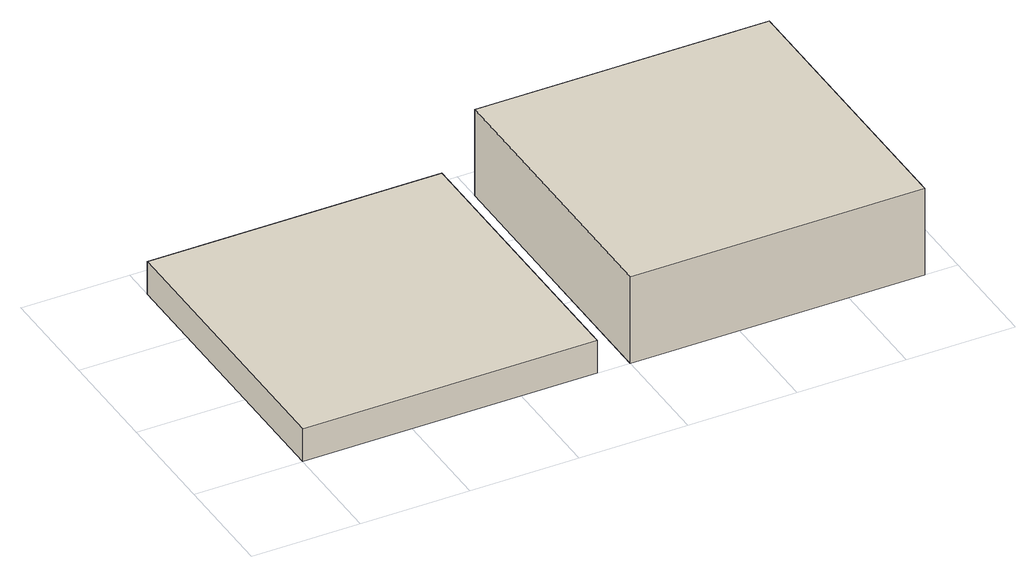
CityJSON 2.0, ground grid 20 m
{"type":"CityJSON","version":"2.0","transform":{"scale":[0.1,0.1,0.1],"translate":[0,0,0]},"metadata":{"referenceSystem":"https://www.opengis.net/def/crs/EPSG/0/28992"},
"CityObjects":{
"building1":{"type":"Building","attributes":{"roofType":"Flat","yearOfConstruction":1963,"function":"Residential","storeysAboveGround":2},"geometry":[{"type":"MultiSurface","lod":"1","boundaries":[[[0,1,2,3]],[[4,5,6,7]],[[3,2,5,4]],[[7,6,1,0]],[[4,7,0,3]],[[1,6,5,2]]]}]},
"building2":{"type":"Building","attributes":{"roofType":"Flat","yearOfConstruction":1996,"function":"Residential","storeysAboveGround":5},"geometry":[{"type":"MultiSurface","lod":"1","boundaries":[[[8,9,10,11]],[[12,13,14,15]],[[11,10,13,12]],[[15,14,9,8]],[[12,15,8,11]],[[9,14,13,10]]]}]}
},
"vertices":[
[540,0,0],[540,0,64],[0,0,64],[0,0,0],[0,540,0],[0,540,64],[540,540,64],[540,540,0],
[1140,0,0],[1140,0,170],[600,0,170],[600,0,0],[600,540,0],[600,540,170],[1140,540,170],[1140,540,0]
]}
